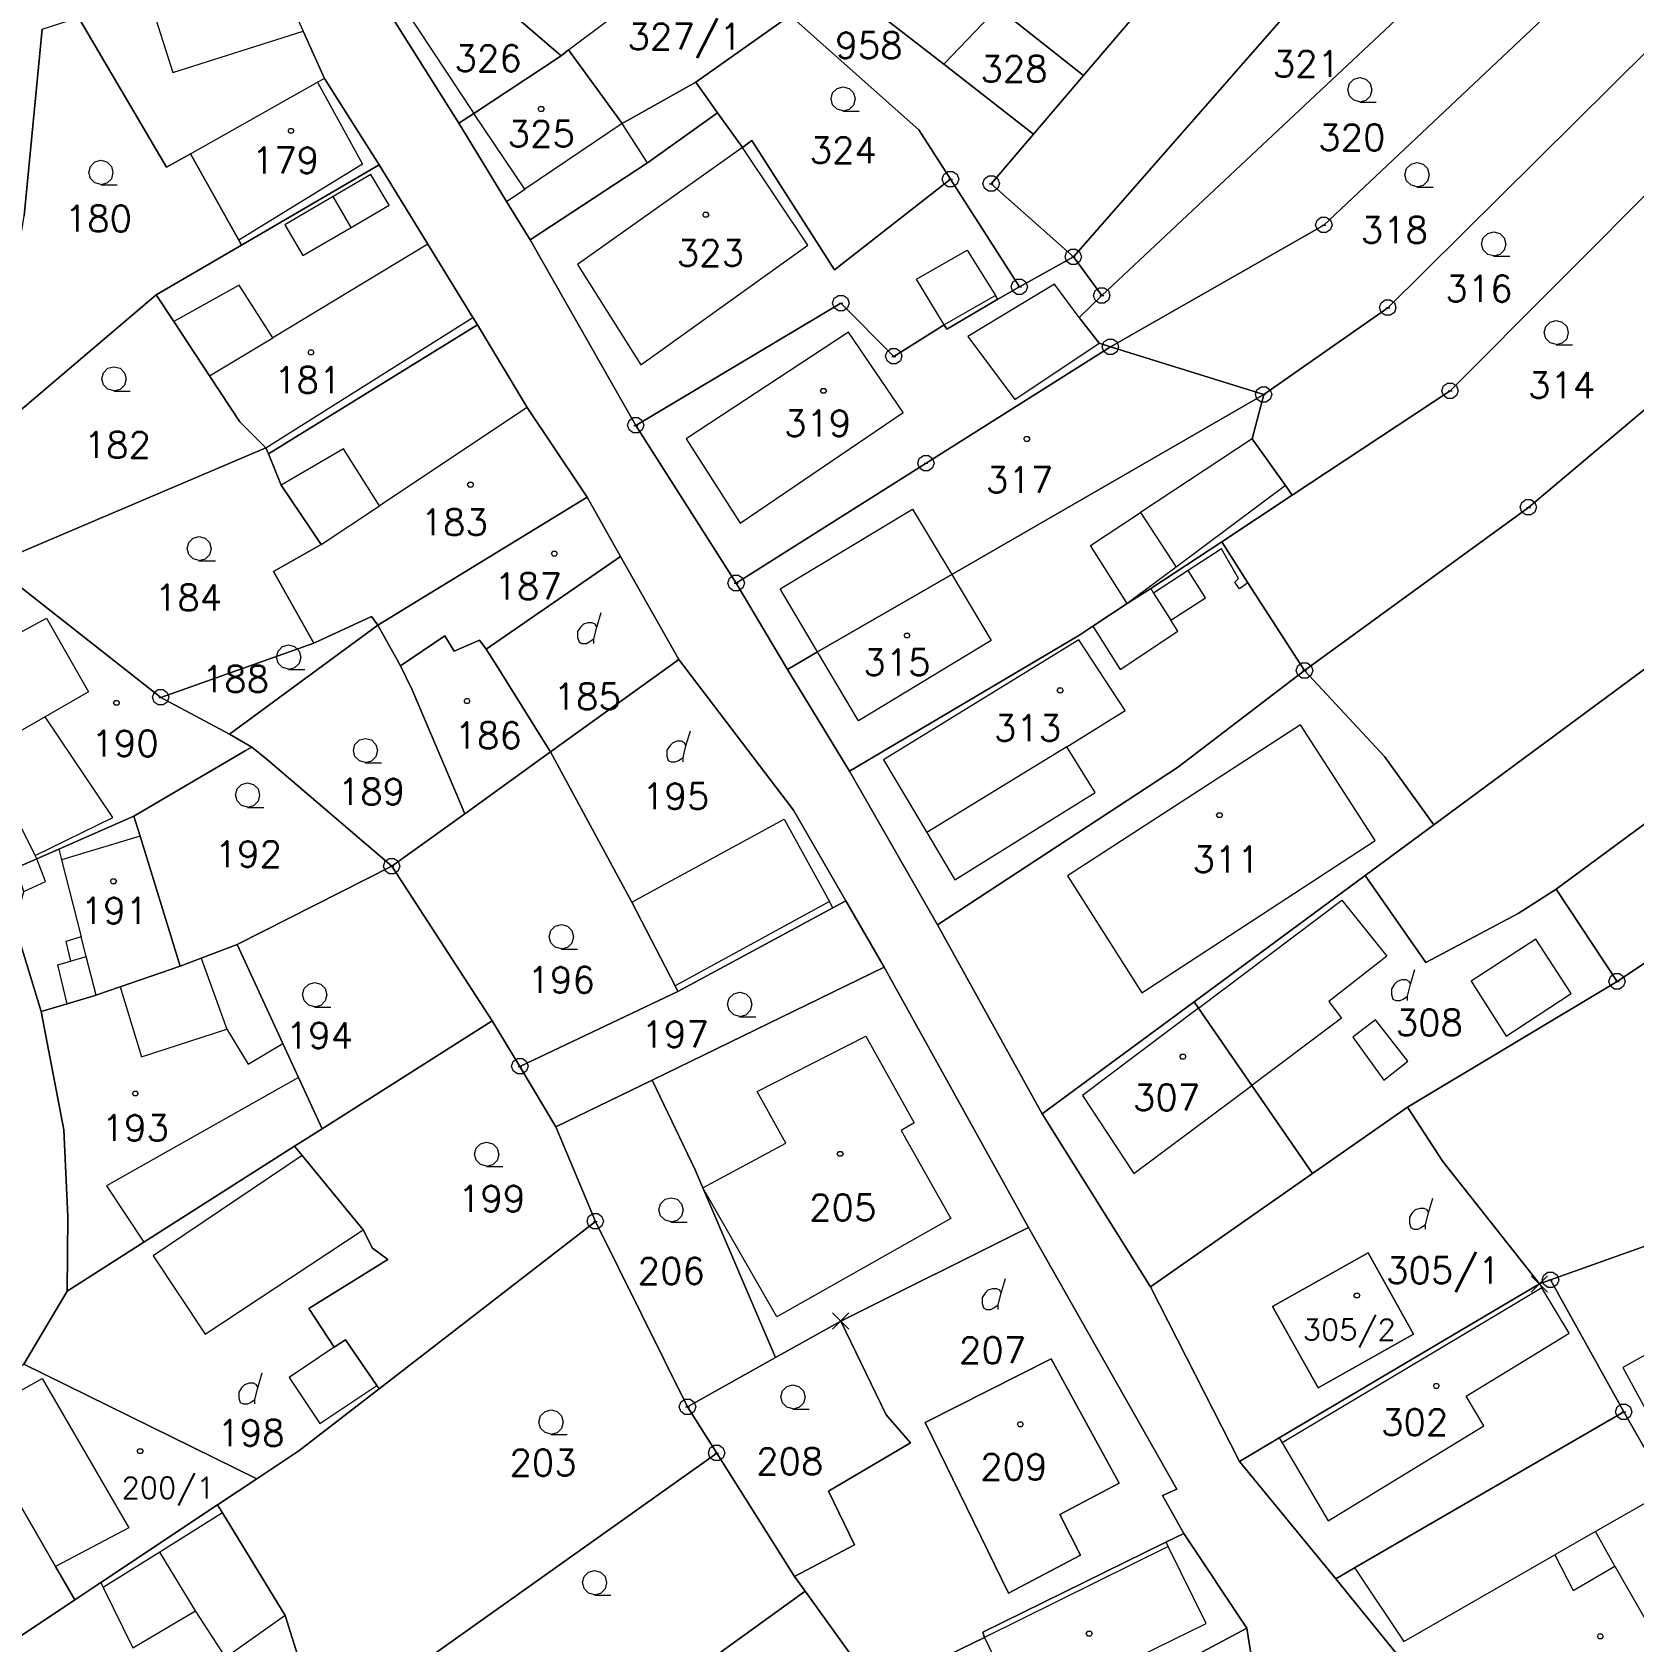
# Model space of a CAD drawing. Extents: x -443817 to 3, y -1171930 to -442383.
# Drawn here: x -443148.4 to -443050.5, y -1170939.4 to -1170841 of the extents above; entities that cross this region are included whole.
import ezdxf
from ezdxf.enums import TextEntityAlignment as Align

# ---------------------------------------------------------------- set-up
doc = ezdxf.new("R2010")
doc.units = 0
doc.header["$LTSCALE"] = 0.5
doc.header["$PDMODE"] = 3
doc.header["$PDSIZE"] = 0.5
for name, color, linetype, lineweight in [('KLADPAR', 7, 'Continuous', 0), ('ZAPPAR', 7, 'Continuous', 0), ('ZNACKY', 7, 'Continuous', 0)]:
    doc.layers.add(name, color=color, linetype=linetype, lineweight=lineweight)
doc.styles.add('ROMANS', font='romans.shx', dxfattribs={"height": 0.2})

# ---------------------------------------------------------------- blocks, each defined once
blk = doc.blocks.new('$5')
at = {"color": 0}
blk.add_line((-0.12, 0), (0.12, 0), dxfattribs=at)
at = {"color": 0, "flags": 128}
blk.add_lwpolyline([(0.15, 0.48), (0.4, 0.3), (0.5, 0.01), (0.4, -0.28), (0.15, -0.46), (-0.16, -0.46), (-0.41, -0.28), (-0.51, 0.01), (-0.41, 0.3), (-0.16, 0.48), (0.15, 0.48)], dxfattribs=at)
blk = doc.blocks.new('$45')
at = {"color": 0, "flags": 128}
blk.add_lwpolyline([(0.09, 0.15), (0.18, 0), (0.09, -0.15), (-0.09, -0.15), (-0.18, 0), (-0.09, 0.15), (0.09, 0.15)], dxfattribs=at)
blk = doc.blocks.new('$30')
at = {"color": 0, "flags": 128}
blk.add_lwpolyline([(0, 0), (-0.38, 0.1), (-0.65, 0.37), (-0.75, 0.74), (-0.65, 1.11), (-0.38, 1.38), (-0.01, 1.48), (0.36, 1.38), (0.63, 1.11), (0.73, 0.73), (0.63, 0.35), (0.36, 0.08), (-0.02, -0.02), (0.98, -0.02)], dxfattribs=at)
blk = doc.blocks.new('$431')
at = {"color": 0}
blk.add_line((0.63, 0.99), (0.9, 1.89), dxfattribs=at)
at = {"color": 0, "flags": 128}
blk.add_lwpolyline([(0.45, 0), (0.45, 0.27), (0.63, 0.99), (0.54, 1.17), (0.36, 1.26), (0.09, 1.26), (-0.18, 1.17), (-0.36, 0.99), (-0.54, 0.72), (-0.54, 0.36), (-0.45, 0.09), (-0.27, 0), (0, 0), (0.18, 0.09), (0.45, 0.27)], dxfattribs=at)

msp = doc.modelspace()

# ---------------------------------------------------------------- linework, layer by layer
at = {"layer": 'KLADPAR', "color": 7, "linetype": 'Continuous', "flags": 128}
for points in [[(-443069.25, -1170826.18), (-443084.13, -1170843.62), (-443089.36, -1170839.49), (-443092.67, -1170842.94), (-443100.39, -1170836.93), (-443097.87, -1170833.83), (-443097.22, -1170833.03), (-443090.66, -1170827), (-443078.86, -1170816.15), (-443069.25, -1170826.18)], [(-443063.66, -1170830.64), (-443084.75, -1170854.72), (-443089.77, -1170850.24), (-443087.19, -1170847.21), (-443084.13, -1170843.62), (-443069.25, -1170826.18), (-443063.66, -1170830.64)], [(-443102.06, -1170839.95), (-443107.84, -1170844.03), (-443112.35, -1170846.56), (-443115.62, -1170842.05), (-443116.08, -1170842.42), (-443122.01, -1170837.31), (-443130.93, -1170828.39), (-443129.52, -1170827.54), (-443126.07, -1170829.03), (-443124.29, -1170830.37), (-443120.55, -1170831.41), (-443116.13, -1170833.32), (-443107.45, -1170835.93), (-443102.06, -1170839.95)], [(-443121.41, -1170845.94), (-443122.32, -1170846.54), (-443129.72, -1170834.78), (-443132.03, -1170829.06), (-443130.93, -1170828.39), (-443122.01, -1170837.31), (-443116.08, -1170842.42), (-443121.41, -1170845.94)], [(-443052.87, -1170837.16), (-443069.43, -1170852.77), (-443082.48, -1170860.22), (-443083.18, -1170860), (-443084.4, -1170858.42), (-443083.08, -1170857.15), (-443083.01, -1170857.08), (-443058.83, -1170834.38), (-443052.87, -1170837.16)], [(-443145.58, -1170840.08), (-443139.03, -1170837.96), (-443133.93, -1170836.3), (-443133.78, -1170836.63), (-443131.85, -1170840.91), (-443130.55, -1170843.8), (-443127.21, -1170849.09), (-443135.61, -1170853.99), (-443135.78, -1170853.69), (-443138.74, -1170848.42), (-443140.2, -1170849.22), (-443145.58, -1170840.08)], [(-443047.21, -1170839.68), (-443065.52, -1170857.83), (-443073.11, -1170863.14), (-443082.48, -1170860.22), (-443069.43, -1170852.77), (-443052.87, -1170837.16), (-443047.21, -1170839.68)], [(-443092.26, -1170849.97), (-443099.36, -1170855.5), (-443104.41, -1170847.59), (-443104.99, -1170848.02), (-443106.51, -1170845.9), (-443107.84, -1170844.03), (-443102.06, -1170839.95), (-443094.19, -1170846.95), (-443092.26, -1170849.97)], [(-443041.91, -1170843.06), (-443061.71, -1170862.91), (-443071.36, -1170869.29), (-443071.78, -1170868.7), (-443073.81, -1170865.84), (-443073.11, -1170863.14), (-443065.52, -1170857.83), (-443047.21, -1170839.68), (-443041.91, -1170843.06)], [(-443138.74, -1170848.42), (-443135.78, -1170853.69), (-443135.61, -1170853.99), (-443140.83, -1170857.03), (-443151.09, -1170865.74), (-443148.92, -1170852.21), (-443147.8, -1170840.8), (-443146.23, -1170840.29), (-443145.58, -1170840.08), (-443140.2, -1170849.22), (-443138.74, -1170848.42)], [(-443107.84, -1170844.03), (-443106.51, -1170845.9), (-443110.8, -1170848.96), (-443117.97, -1170853.68), (-443119.41, -1170851.32), (-443122.32, -1170846.54), (-443121.41, -1170845.94), (-443116.08, -1170842.42), (-443115.62, -1170842.05), (-443112.35, -1170846.56), (-443107.84, -1170844.03)], [(-443032.24, -1170849.24), (-443056.92, -1170870.04), (-443070.61, -1170880.02), (-443074.07, -1170874.64), (-443075.67, -1170872.14), (-443071.36, -1170869.29), (-443061.71, -1170862.91), (-443041.91, -1170843.06), (-443032.24, -1170849.24)], [(-443088.05, -1170856.55), (-443089.37, -1170857.31), (-443092.49, -1170859.13), (-443092.64, -1170858.88), (-443095.73, -1170860.8), (-443098.96, -1170857.55), (-443111.51, -1170865.02), (-443117.97, -1170853.68), (-443110.8, -1170848.96), (-443106.51, -1170845.9), (-443104.99, -1170848.02), (-443104.41, -1170847.59), (-443099.36, -1170855.5), (-443092.26, -1170849.97), (-443088.05, -1170856.55)], [(-443140.83, -1170857.03), (-443135.61, -1170853.99), (-443127.21, -1170849.09), (-443124.23, -1170853.93), (-443121.47, -1170858.42), (-443121.19, -1170858.88), (-443133.97, -1170866.75), (-443134.14, -1170866.4), (-443135.72, -1170864.81), (-443137.57, -1170861.99), (-443139.75, -1170858.67), (-443140.83, -1170857.03)], [(-443019.03, -1170857.59), (-443038.34, -1170871.45), (-443062.71, -1170889.45), (-443065.72, -1170885.27), (-443070.61, -1170880.02), (-443056.92, -1170870.04), (-443032.24, -1170849.24), (-443019.03, -1170857.59)], [(-443082.48, -1170860.22), (-443093.76, -1170867.34), (-443105.37, -1170874.67), (-443111.51, -1170865.02), (-443098.96, -1170857.55), (-443095.73, -1170860.8), (-443092.64, -1170858.88), (-443092.49, -1170859.13), (-443089.37, -1170857.31), (-443088.05, -1170856.55), (-443084.75, -1170854.72), (-443083.01, -1170857.08), (-443083.08, -1170857.15), (-443084.4, -1170858.42), (-443083.18, -1170860), (-443082.48, -1170860.22)], [(-443139.75, -1170858.67), (-443137.57, -1170861.99), (-443135.72, -1170864.81), (-443134.14, -1170866.4), (-443150.91, -1170873.53), (-443151.09, -1170865.74), (-443140.83, -1170857.03), (-443139.75, -1170858.67)], [(-443012.92, -1170862.06), (-443033.42, -1170877.29), (-443055.23, -1170893.38), (-443057.54, -1170894.88), (-443063.19, -1170897.87), (-443066.9, -1170892.54), (-443062.71, -1170889.45), (-443038.34, -1170871.45), (-443019.03, -1170857.59), (-443012.92, -1170862.06)], [(-443133.97, -1170866.75), (-443121.19, -1170858.88), (-443118.15, -1170863.92), (-443114.85, -1170868.87), (-443114.49, -1170869.42), (-443127.29, -1170877.24), (-443127.67, -1170876.7), (-443131.19, -1170878.34), (-443133.66, -1170873.95), (-443130.74, -1170872.3), (-443133.2, -1170868.67), (-443133.97, -1170866.75)], [(-443073.11, -1170863.14), (-443092.19, -1170874.14), (-443100.39, -1170878.87), (-443102.24, -1170879.94), (-443105.37, -1170874.67), (-443093.76, -1170867.34), (-443082.48, -1170860.22), (-443073.11, -1170863.14)], [(-443007.43, -1170867.37), (-443028.44, -1170883.6), (-443031.19, -1170885.44), (-443051.5, -1170899.03), (-443055.23, -1170893.38), (-443033.42, -1170877.29), (-443012.92, -1170862.06), (-443007.43, -1170867.37)], [(-443071.36, -1170869.29), (-443075.67, -1170872.14), (-443080.02, -1170874.99), (-443081.45, -1170875.92), (-443083.55, -1170877.3), (-443084.42, -1170877.87), (-443098.43, -1170886.16), (-443102.24, -1170879.94), (-443100.39, -1170878.87), (-443092.19, -1170874.14), (-443073.11, -1170863.14), (-443073.81, -1170865.84), (-443071.78, -1170868.7), (-443071.36, -1170869.29)], [(-443133.97, -1170866.75), (-443133.2, -1170868.67), (-443130.74, -1170872.3), (-443133.66, -1170873.95), (-443131.19, -1170878.34), (-443140.56, -1170881.66), (-443150.91, -1170873.53), (-443134.14, -1170866.4), (-443133.97, -1170866.75)], [(-443112.44, -1170873.03), (-443120.66, -1170878.71), (-443121.07, -1170878.15), (-443122.61, -1170878.83), (-443123.18, -1170877.89), (-443125.89, -1170879.72), (-443127.29, -1170877.24), (-443114.49, -1170869.42), (-443112.44, -1170873.03)], [(-443070.61, -1170880.02), (-443078.38, -1170885.94), (-443093.06, -1170895.56), (-443098.43, -1170886.16), (-443084.42, -1170877.87), (-443083.55, -1170877.3), (-443081.45, -1170875.92), (-443080.02, -1170874.99), (-443075.67, -1170872.14), (-443074.07, -1170874.64), (-443070.61, -1170880.02)], [(-443120, -1170879.72), (-443120.66, -1170878.71), (-443112.44, -1170873.03), (-443108.88, -1170879.33), (-443116.72, -1170884.98), (-443116.9, -1170884.7), (-443120, -1170879.72)], [(-443136.36, -1170883.91), (-443134.98, -1170884.69), (-443135.4, -1170884.93), (-443142.2, -1170888.92), (-443146.79, -1170890.93), (-443148.14, -1170891.52), (-443149.41, -1170892.08), (-443149.93, -1170890.62), (-443153.68, -1170880.16), (-443151.43, -1170874.56), (-443150.91, -1170873.53), (-443140.56, -1170881.66), (-443136.36, -1170883.91)], [(-443127.67, -1170876.7), (-443127.29, -1170877.24), (-443136.36, -1170883.91), (-443140.56, -1170881.66), (-443131.19, -1170878.34), (-443127.67, -1170876.7)], [(-443125.89, -1170879.72), (-443125.18, -1170881.19), (-443122.23, -1170888.14), (-443121.96, -1170888.77), (-443126.43, -1170891.98), (-443134.04, -1170885.48), (-443134.98, -1170884.69), (-443136.36, -1170883.91), (-443127.29, -1170877.24), (-443125.89, -1170879.72)], [(-443120.66, -1170878.71), (-443120, -1170879.72), (-443116.9, -1170884.7), (-443116.72, -1170884.98), (-443121.96, -1170888.77), (-443122.23, -1170888.14), (-443125.18, -1170881.19), (-443125.89, -1170879.72), (-443123.18, -1170877.89), (-443122.61, -1170878.83), (-443121.07, -1170878.15), (-443120.66, -1170878.71)], [(-443116.72, -1170884.98), (-443108.88, -1170879.33), (-443101.86, -1170888.56), (-443098.67, -1170894.1), (-443099.45, -1170894.52), (-443108.93, -1170899.64), (-443109.11, -1170899.29), (-443111.76, -1170894.18), (-443116.72, -1170884.98)], [(-443062.71, -1170889.45), (-443066.9, -1170892.54), (-443077.37, -1170900.27), (-443086.65, -1170907.13), (-443093.06, -1170895.56), (-443078.38, -1170885.94), (-443070.61, -1170880.02), (-443065.72, -1170885.27), (-443062.71, -1170889.45)], [(-443134.04, -1170885.48), (-443126.43, -1170891.98), (-443135.88, -1170896.76), (-443138.08, -1170897.6), (-443139.37, -1170898.09), (-443141.82, -1170890.14), (-443142.2, -1170888.92), (-443135.4, -1170884.93), (-443134.98, -1170884.69), (-443134.04, -1170885.48)], [(-443111.76, -1170894.18), (-443109.11, -1170899.29), (-443108.93, -1170899.64), (-443118.59, -1170904.22), (-443120.3, -1170901.43), (-443126.43, -1170891.98), (-443121.96, -1170888.77), (-443116.72, -1170884.98), (-443111.76, -1170894.18)], [(-443031.19, -1170885.44), (-443015.99, -1170908.9), (-443035.81, -1170920.48), (-443037.55, -1170917.58), (-443039.51, -1170914.44), (-443046.83, -1170914.16), (-443055.57, -1170917.28), (-443056.25, -1170917.52), (-443062.16, -1170910.03), (-443064.32, -1170906.71), (-443051.5, -1170899.03), (-443031.19, -1170885.44)], [(-443149.41, -1170892.08), (-443148.14, -1170891.52), (-443146.79, -1170890.93), (-443142.2, -1170888.92), (-443141.82, -1170890.14), (-443139.37, -1170898.09), (-443143.05, -1170899.36), (-443144.46, -1170899.85), (-443144.51, -1170899.86), (-443146.28, -1170900.39), (-443147.87, -1170900.86), (-443149.49, -1170895.59), (-443148.94, -1170893.52), (-443149.41, -1170892.08)], [(-443130.69, -1170908.03), (-443132.14, -1170904.89), (-443133.09, -1170902.83), (-443135.88, -1170896.76), (-443126.43, -1170891.98), (-443120.3, -1170901.43), (-443130.69, -1170908.03)], [(-443051.5, -1170899.03), (-443064.32, -1170906.71), (-443070.12, -1170910.77), (-443073.84, -1170905.38), (-443077.1, -1170900.66), (-443077.37, -1170900.27), (-443066.9, -1170892.54), (-443063.19, -1170897.87), (-443057.54, -1170894.88), (-443055.23, -1170893.38), (-443051.5, -1170899.03)], [(-443118.59, -1170904.22), (-443108.93, -1170899.64), (-443099.45, -1170894.52), (-443098.67, -1170894.1), (-443096.31, -1170898.16), (-443110.51, -1170905.06), (-443116.39, -1170907.92), (-443118.59, -1170904.22)], [(-443138.08, -1170897.6), (-443135.88, -1170896.76), (-443133.09, -1170902.83), (-443132.14, -1170904.89), (-443130.69, -1170908.03), (-443132.37, -1170909.1), (-443141.59, -1170914.97), (-443146.28, -1170917.96), (-443146.24, -1170913.4), (-443146.49, -1170908.1), (-443147.87, -1170900.86), (-443146.28, -1170900.39), (-443144.51, -1170899.86), (-443144.46, -1170899.85), (-443143.05, -1170899.36), (-443139.37, -1170898.09), (-443138.08, -1170897.6)], [(-443110.51, -1170905.06), (-443096.31, -1170898.16), (-443087.49, -1170914.08), (-443098.97, -1170919.8), (-443102.96, -1170922.03), (-443107.4, -1170911.64), (-443107.87, -1170910.54), (-443110.51, -1170905.06)], [(-443070.12, -1170910.77), (-443080.03, -1170917.7), (-443086.65, -1170907.13), (-443077.37, -1170900.27), (-443077.1, -1170900.66), (-443073.84, -1170905.38), (-443070.12, -1170910.77)], [(-443118.59, -1170904.22), (-443116.39, -1170907.92), (-443113.98, -1170913.7), (-443127.21, -1170923.94), (-443127.35, -1170923.73), (-443129.25, -1170920.94), (-443129.95, -1170921.4), (-443131.51, -1170919.02), (-443126.68, -1170916.03), (-443127.61, -1170915.34), (-443128.18, -1170914.21), (-443131.91, -1170909.66), (-443132.37, -1170909.1), (-443130.69, -1170908.03), (-443120.3, -1170901.43), (-443118.59, -1170904.22)], [(-443107.4, -1170911.64), (-443102.96, -1170922.03), (-443108.34, -1170925.05), (-443113.98, -1170913.7), (-443116.39, -1170907.92), (-443110.51, -1170905.06), (-443107.87, -1170910.54), (-443107.4, -1170911.64)], [(-443056.25, -1170917.52), (-443072.16, -1170926.94), (-443074.59, -1170928.38), (-443080.03, -1170917.7), (-443070.12, -1170910.77), (-443064.32, -1170906.71), (-443062.16, -1170910.03), (-443056.25, -1170917.52)], [(-443146.28, -1170917.96), (-443141.59, -1170914.97), (-443132.37, -1170909.1), (-443131.91, -1170909.66), (-443128.18, -1170914.21), (-443127.61, -1170915.34), (-443126.68, -1170916.03), (-443131.51, -1170919.02), (-443129.95, -1170921.4), (-443129.25, -1170920.94), (-443127.35, -1170923.73), (-443127.21, -1170923.94), (-443132.11, -1170927.73), (-443134.69, -1170929.45), (-443148.93, -1170922.44), (-443146.28, -1170917.96)], [(-443131.76, -1170941.58), (-443132.95, -1170937.8), (-443136.79, -1170931.52), (-443137.09, -1170931.04), (-443134.69, -1170929.45), (-443132.11, -1170927.73), (-443127.21, -1170923.94), (-443113.98, -1170913.7), (-443108.34, -1170925.05), (-443106.56, -1170927.87), (-443126.89, -1170942.32), (-443129.94, -1170944.49), (-443131.76, -1170941.58)], [(-443098.97, -1170919.8), (-443087.49, -1170914.08), (-443078.42, -1170930.08), (-443079.3, -1170930.47), (-443078, -1170932.78), (-443079.09, -1170933.32), (-443090.29, -1170938.82), (-443090.19, -1170939.14), (-443095.25, -1170941.61), (-443097.14, -1170941.9), (-443101.16, -1170936.31), (-443101.8, -1170935.42), (-443098.14, -1170933.47), (-443099.72, -1170930.2), (-443094.71, -1170927.25), (-443096.19, -1170925.53), (-443098.97, -1170919.8)], [(-443035.81, -1170920.48), (-443039.39, -1170922.6), (-443049.3, -1170928.48), (-443050.93, -1170925.63), (-443051.09, -1170925.35), (-443055.57, -1170917.28), (-443046.83, -1170914.16), (-443039.51, -1170914.44), (-443037.55, -1170917.58), (-443035.81, -1170920.48)], [(-443051.09, -1170925.35), (-443067.55, -1170934.89), (-443068.7, -1170935.56), (-443074.59, -1170928.38), (-443072.16, -1170926.94), (-443056.25, -1170917.52), (-443055.57, -1170917.28), (-443051.09, -1170925.35)], [(-443096.19, -1170925.53), (-443094.71, -1170927.25), (-443099.72, -1170930.2), (-443098.14, -1170933.47), (-443101.8, -1170935.42), (-443106.56, -1170927.87), (-443108.34, -1170925.05), (-443102.96, -1170922.03), (-443098.97, -1170919.8), (-443096.19, -1170925.53)], [(-443148.93, -1170922.44), (-443134.69, -1170929.45), (-443137.09, -1170931.04), (-443144.22, -1170935.78), (-443145.81, -1170936.84), (-443146.99, -1170934.81), (-443152.22, -1170925.77), (-443152.84, -1170924.7), (-443148.93, -1170922.44)], [(-443085.57, -1170931.62), (-443081.95, -1170929.7), (-443086.11, -1170922.11), (-443093.82, -1170925.99), (-443088.71, -1170936.43), (-443084.31, -1170934.12), (-443085.57, -1170931.62)], [(-443081.95, -1170929.7), (-443085.57, -1170931.62), (-443084.31, -1170934.12), (-443088.71, -1170936.43), (-443093.82, -1170925.99), (-443086.11, -1170922.11), (-443081.95, -1170929.7)], [(-443036.66, -1170939.65), (-443041.75, -1170942.7), (-443055.97, -1170951.23), (-443068.7, -1170935.56), (-443067.55, -1170934.89), (-443051.09, -1170925.35), (-443050.93, -1170925.63), (-443049.3, -1170928.48), (-443039.39, -1170922.6), (-443039.08, -1170923.14), (-443035.84, -1170928.77), (-443045.84, -1170934.04), (-443036.66, -1170939.65)], [(-443152.84, -1170924.7), (-443152.22, -1170925.77), (-443146.99, -1170934.81), (-443145.81, -1170936.84), (-443151.36, -1170940.53), (-443154.41, -1170936.04), (-443159.49, -1170928.55), (-443152.84, -1170924.7)], [(-443101.8, -1170935.42), (-443101.16, -1170936.31), (-443120.46, -1170950.25), (-443121.18, -1170950.76), (-443126.4, -1170943.04), (-443126.89, -1170942.32), (-443106.56, -1170927.87), (-443101.8, -1170935.42)], [(-443163.62, -1170948.68), (-443163.19, -1170948.4), (-443155.67, -1170943.4), (-443151.36, -1170940.53), (-443145.81, -1170936.84), (-443144.22, -1170935.78), (-443137.09, -1170931.04), (-443136.79, -1170931.52), (-443132.95, -1170937.8), (-443131.76, -1170941.58), (-443133.99, -1170941.79), (-443137.18, -1170943.44), (-443135.83, -1170945.97), (-443138.04, -1170947.22), (-443137.08, -1170948.68), (-443146.52, -1170955.58), (-443154.69, -1170961.55), (-443158.58, -1170955.95), (-443160.51, -1170953.17), (-443163.62, -1170948.68)], [(-443093.69, -1170949.01), (-443094.67, -1170949.45), (-443096.14, -1170946.36), (-443097.21, -1170944.12), (-443097.91, -1170942.64), (-443097.14, -1170941.9), (-443095.25, -1170941.61), (-443090.19, -1170939.14), (-443090.29, -1170938.82), (-443079.09, -1170933.32), (-443078, -1170932.78), (-443074.15, -1170938.57), (-443088.96, -1170946.48), (-443089.69, -1170946.87), (-443093.69, -1170949.01)], [(-443115.7, -1170957.6), (-443120.46, -1170950.25), (-443101.16, -1170936.31), (-443097.14, -1170941.9), (-443097.91, -1170942.64), (-443097.21, -1170944.12), (-443115.7, -1170957.6)], [(-443089.69, -1170946.87), (-443088.96, -1170946.48), (-443074.15, -1170938.57), (-443071.72, -1170953.83), (-443070.59, -1170958.45), (-443080.59, -1170960.46), (-443082.74, -1170962.15), (-443086.88, -1170951.98), (-443089.43, -1170947.33), (-443089.69, -1170946.87)]]:
    msp.add_lwpolyline(points, close=True, dxfattribs=at)
for points in [[(-443129.72, -1170834.78), (-443122.32, -1170846.54), (-443119.41, -1170851.32), (-443117.97, -1170853.68), (-443111.51, -1170865.02), (-443105.37, -1170874.67), (-443102.24, -1170879.94), (-443098.43, -1170886.16), (-443093.06, -1170895.56), (-443086.65, -1170907.13), (-443080.03, -1170917.7), (-443074.59, -1170928.38), (-443068.7, -1170935.56), (-443055.97, -1170951.23), (-443059.06, -1170953.65), (-443066.82, -1170958.31), (-443064.79, -1170968.01), (-443061.45, -1170982.15), (-443058.92, -1170988.24), (-443056.39, -1170993.27), (-443055.91, -1170994.23), (-443052.02, -1171001.96), (-443049.41, -1171006.79)], [(-443100.39, -1170836.93), (-443092.67, -1170842.94), (-443092.67, -1170842.94), (-443087.19, -1170847.21), (-443089.77, -1170850.24), (-443084.75, -1170854.72), (-443088.05, -1170856.55), (-443092.26, -1170849.97), (-443094.19, -1170846.95), (-443102.06, -1170839.95)], [(-443147.8, -1170840.8), (-443148.92, -1170852.21)], [(-443071.72, -1170953.83), (-443074.15, -1170938.57), (-443078, -1170932.78), (-443079.3, -1170930.47), (-443078.42, -1170930.08), (-443087.49, -1170914.08), (-443096.31, -1170898.16), (-443098.67, -1170894.1), (-443101.86, -1170888.56), (-443108.88, -1170879.33), (-443112.44, -1170873.03), (-443114.49, -1170869.42), (-443114.85, -1170868.87), (-443118.15, -1170863.92), (-443121.19, -1170858.88), (-443121.47, -1170858.42), (-443124.23, -1170853.93), (-443127.21, -1170849.09), (-443130.55, -1170843.8), (-443131.85, -1170840.91)], [(-443149.49, -1170895.59), (-443147.87, -1170900.86), (-443146.49, -1170908.1), (-443146.24, -1170913.4), (-443146.28, -1170917.96), (-443148.93, -1170922.44)]]:
    msp.add_lwpolyline(points, dxfattribs=at)
at = {"layer": 'KLADPAR', "color": 7, "linetype": 'Continuous'}
for p in [(-443056.25, -1170917.52), (-443098.97, -1170919.8)]:
    msp.add_point(p, dxfattribs=at)
for points in [[(-443058.83, -1170834.38), (-443083.01, -1170857.08), (-443084.75, -1170854.72), (-443063.66, -1170830.64)], [(-443084.13, -1170843.62), (-443087.19, -1170847.21), (-443092.67, -1170842.94), (-443089.36, -1170839.49)], [(-443063.94, -1170920.6), (-443066.73, -1170915.63), (-443072.57, -1170918.91), (-443069.78, -1170923.88)], [(-443066.73, -1170915.63), (-443063.94, -1170920.6), (-443069.78, -1170923.88), (-443072.57, -1170918.91)]]:
    msp.add_3dface(points, dxfattribs=at)
at = {"layer": 'ZAPPAR', "color": 7, "linetype": 'Continuous'}
for p, q in [((-443115.62, -1170842.05), (-443107.45, -1170835.93)), ((-443138.74, -1170848.42), (-443130.98, -1170844.04)), ((-443124.23, -1170853.93), (-443133.71, -1170859.66)), ((-443089.37, -1170857.31), (-443089.51, -1170857.08)), ((-443134.14, -1170866.4), (-443121.47, -1170858.42)), ((-443073.81, -1170865.84), (-443080.65, -1170870.35)), ((-443071.78, -1170868.7), (-443078.46, -1170873.69)), ((-443130.74, -1170872.3), (-443127.19, -1170869.94)), ((-443080.02, -1170874.99), (-443079.84, -1170875.28)), ((-443147.63, -1170882.84), (-443151.42, -1170885.01)), ((-443085.15, -1170884.68), (-443093.71, -1170889.92)), ((-443146.79, -1170890.93), (-443146.62, -1170891.58)), ((-443148.14, -1170891.52), (-443148.24, -1170891.33)), ((-443144.51, -1170899.86), (-443145.11, -1170897.5)), ((-443056.25, -1170917.52), (-443056.1, -1170917.77)), ((-443072.16, -1170926.94), (-443071.98, -1170927.25)), ((-443136.79, -1170931.52), (-443140.62, -1170933.93)), ((-443079.09, -1170933.32), (-443078.96, -1170933.58)), ((-443051.64, -1170934.79), (-443049.32, -1170938.84)), ((-443144.22, -1170935.78), (-443144.07, -1170936.09))]:
    msp.add_line(p, q, dxfattribs=at)
at = {"layer": 'ZAPPAR', "color": 7, "linetype": 'Continuous', "flags": 128}
for points in [[(-443133.78, -1170836.63), (-443141.18, -1170839.15), (-443139.81, -1170843.44), (-443131.85, -1170840.91)], [(-443122.01, -1170837.31), (-443125.68, -1170839.5), (-443121.41, -1170845.94)], [(-443130.55, -1170843.8), (-443130.98, -1170844.04), (-443128.22, -1170849.04), (-443135.78, -1170853.69)], [(-443119.41, -1170851.32), (-443118.29, -1170850.57), (-443121.41, -1170845.94)], [(-443110.8, -1170848.96), (-443112.35, -1170846.56), (-443118.29, -1170850.57)], [(-443128.92, -1170852.91), (-443126.59, -1170851.55), (-443127.71, -1170849.68), (-443130.01, -1170851.03)], [(-443137.57, -1170861.99), (-443133.71, -1170859.66), (-443135.76, -1170856.45), (-443139.75, -1170858.67)], [(-443084.4, -1170858.42), (-443085.9, -1170856.38), (-443091.2, -1170859.59), (-443088.32, -1170863.43), (-443083.18, -1170860)], [(-443118.15, -1170863.92), (-443127.19, -1170869.94), (-443129.39, -1170866.46), (-443133.2, -1170868.67)], [(-443100.39, -1170878.87), (-443102.67, -1170875.02), (-443094.58, -1170870.15), (-443092.19, -1170874.14)], [(-443074.07, -1170874.64), (-443074.59, -1170875.02), (-443074.87, -1170874.6), (-443074.65, -1170874.39), (-443075.68, -1170872.57), (-443077.72, -1170873.9)], [(-443092.19, -1170874.14), (-443089.78, -1170878.17), (-443097.89, -1170883.09), (-443100.39, -1170878.87)], [(-443153.68, -1170880.16), (-443147.55, -1170876.8), (-443144.97, -1170881.31), (-443147.63, -1170882.84)], [(-443083.55, -1170877.3), (-443081.89, -1170879.94), (-443078.37, -1170877.61), (-443078.79, -1170876.94)], [(-443151.42, -1170885.01), (-443148.83, -1170890.16), (-443148.24, -1170891.33), (-443143.48, -1170889), (-443147.63, -1170882.84)], [(-443111.76, -1170894.18), (-443102.44, -1170889.11), (-443099.66, -1170894.13)], [(-443141.82, -1170890.14), (-443146.62, -1170891.58), (-443145.42, -1170896.29)], [(-443148.94, -1170893.52), (-443147.61, -1170892.92), (-443148.14, -1170891.52)], [(-443099.45, -1170894.52), (-443099.66, -1170894.13), (-443109.11, -1170899.29)], [(-443077.1, -1170900.66), (-443068.34, -1170894.05), (-443065.58, -1170897.48), (-443069.13, -1170900.25), (-443068.36, -1170901.27), (-443073.84, -1170905.38)], [(-443146.28, -1170900.39), (-443146.86, -1170898.02), (-443146.07, -1170897.79)], [(-443138.08, -1170897.6), (-443136.51, -1170901.95), (-443135.22, -1170904.08), (-443133.09, -1170902.83)], [(-443143.05, -1170899.36), (-443141.74, -1170903.63), (-443136.51, -1170901.95)], [(-443077.1, -1170900.66), (-443084.18, -1170906.01), (-443081.06, -1170910.78), (-443073.84, -1170905.38)], [(-443132.14, -1170904.89), (-443143.88, -1170911.52), (-443141.59, -1170914.97)], [(-443131.91, -1170909.66), (-443141.02, -1170915.8), (-443137.85, -1170920.59), (-443128.18, -1170914.21)], [(-443129.95, -1170921.4), (-443132.7, -1170923.24), (-443130.83, -1170926.06), (-443127.35, -1170923.73)], [(-443152.22, -1170925.77), (-443147.8, -1170923.3), (-443142.5, -1170932.43), (-443146.99, -1170934.81)], [(-443049.32, -1170938.84), (-443044.87, -1170936.31), (-443046.09, -1170934.18), (-443048.41, -1170930.15), (-443052.81, -1170932.67)], [(-443067.55, -1170934.89), (-443067.41, -1170935.1), (-443064.54, -1170939.39), (-443055.31, -1170934.1)], [(-443132.95, -1170937.8), (-443136.58, -1170940.36), (-443138.43, -1170937.52)]]:
    msp.add_lwpolyline(points, dxfattribs=at)
for points in [[(-443084.41, -1170878.13), (-443096.35, -1170885.47), (-443093.71, -1170889.92), (-443092, -1170892.82), (-443083.42, -1170887.48), (-443085.15, -1170884.68), (-443081.58, -1170882.46), (-443084.41, -1170878.13)], [(-443104.08, -1170905.75), (-443097.45, -1170902.38), (-443094.49, -1170907.68), (-443095.27, -1170908.15), (-443092.24, -1170913.52), (-443102.88, -1170919.53), (-443107.4, -1170911.64), (-443102.34, -1170908.91), (-443104.08, -1170905.75)], [(-443056.1, -1170917.77), (-443058.64, -1170919.29), (-443071.98, -1170927.25), (-443069.17, -1170932.01), (-443059.64, -1170926.2), (-443060.72, -1170924.39), (-443056.85, -1170922.03), (-443054.42, -1170920.54), (-443056.1, -1170917.77)], [(-443090.19, -1170939.14), (-443089.37, -1170940.83), (-443087.91, -1170943.81), (-443076.63, -1170938.29), (-443078.96, -1170933.58), (-443090.19, -1170939.14)]]:
    msp.add_lwpolyline(points, close=True, dxfattribs=at)
at = {"layer": 'ZAPPAR', "color": 7, "linetype": 'Continuous'}
for points in [[(-443104.99, -1170848.02), (-443115.08, -1170855.18), (-443111.19, -1170861.32), (-443100.99, -1170853.99)], [(-443130.01, -1170851.03), (-443132.97, -1170852.76), (-443131.87, -1170854.63), (-443128.92, -1170852.91)], [(-443091.25, -1170854.31), (-443089.51, -1170857.08), (-443092.64, -1170858.88), (-443094.34, -1170856.07)], [(-443098.49, -1170859.32), (-443108.43, -1170865.84), (-443105.12, -1170871.01), (-443095.15, -1170864.23)], [(-443080.65, -1170870.35), (-443078.46, -1170873.69), (-443081.45, -1170875.92), (-443083.7, -1170872.36)], [(-443078.79, -1170876.94), (-443076.67, -1170875.56), (-443077.72, -1170873.9), (-443079.84, -1170875.28)], [(-443070.86, -1170883.33), (-443085.1, -1170892.57), (-443080.56, -1170899.73), (-443066.3, -1170890.41)], [(-443145.11, -1170897.5), (-443145.42, -1170896.29), (-443146.37, -1170896.58), (-443146.07, -1170897.79)], [(-443054.31, -1170899.77), (-443056.47, -1170896.44), (-443060.43, -1170899), (-443058.29, -1170902.38)], [(-443066.28, -1170901.38), (-443067.66, -1170902.43), (-443065.76, -1170905.06), (-443064.29, -1170903.9)], [(-443042.48, -1170917.78), (-443051.14, -1170922.64), (-443048.52, -1170927.47), (-443039.76, -1170922.52)], [(-443051.64, -1170934.79), (-443052.81, -1170932.67), (-443055.31, -1170934.1), (-443054.18, -1170936.27)], [(-443144.07, -1170936.09), (-443142.27, -1170939.78), (-443138.43, -1170937.52), (-443140.62, -1170933.93)]]:
    msp.add_3dface(points, dxfattribs=at)

# ---------------------------------------------------------------- block references
at = {"layer": 'KLADPAR', "color": 7, "linetype": 'Continuous'}
for name, p in [('$30', (-443067.22, -1170845.23)), ('$30', (-443098.82, -1170845.79)), ('$45', (-443117.3, -1170845.67)), ('$45', (-443132.59, -1170847.01)), ('$30', (-443144.21, -1170850.29)), ('$30', (-443063.72, -1170850.43)), ('$45', (-443107.23, -1170852.14)), ('$30', (-443059.03, -1170854.66)), ('$30', (-443055.21, -1170860.08)), ('$45', (-443131.37, -1170860.56)), ('$30', (-443143.41, -1170862.91)), ('$45', (-443100.03, -1170862.91)), ('$45', (-443087.6, -1170865.85)), ('$45', (-443121.61, -1170868.64)), ('$30', (-443138.2, -1170873.29)), ('$45', (-443116.49, -1170872.86)), ('$431', (-443114.53, -1170878.35)), ('$45', (-443094.92, -1170877.87)), ('$30', (-443132.73, -1170879.93)), ('$45', (-443085.55, -1170881.23)), ('$45', (-443143.26, -1170881.99)), ('$45', (-443121.83, -1170881.88)), ('$30', (-443128.03, -1170885.64)), ('$431', (-443109.07, -1170885.6)), ('$30', (-443135.24, -1170888.36)), ('$45', (-443075.81, -1170888.86)), ('$45', (-443143.45, -1170892.9)), ('$30', (-443116.05, -1170897.03)), ('$30', (-443131.13, -1170900.57)), ('$431', (-443064.76, -1170900.19)), ('$30', (-443105.14, -1170901.16)), ('$45', (-443078.05, -1170903.62)), ('$45', (-443142.11, -1170905.88)), ('$30', (-443120.62, -1170910.33)), ('$45', (-443099.01, -1170909.57)), ('$30', (-443109.34, -1170913.73)), ('$431', (-443063.66, -1170914.17)), ('$431', (-443089.79, -1170919.08)), ('$45', (-443067.41, -1170918.23)), ('$431', (-443135.25, -1170924.86)), ('$30', (-443101.89, -1170925.17)), ('$45', (-443062.55, -1170923.76)), ('$30', (-443116.68, -1170926.71)), ('$45', (-443087.99, -1170926.11)), ('$45', (-443141.82, -1170927.75)), ('$30', (-443114.02, -1170936.53)), ('$45', (-443083.78, -1170938.91)), ('$45', (-443052.52, -1170939.08))]:
    msp.add_blockref(name, p, dxfattribs=at)
at = {"layer": 'ZNACKY', "color": 7, "linetype": 'Continuous'}
for p in [(-443092.26, -1170849.97), (-443089.77, -1170850.24), (-443069.43, -1170852.77), (-443084.75, -1170854.72), (-443088.05, -1170856.55), (-443083.01, -1170857.08), (-443098.96, -1170857.55), (-443065.52, -1170857.83), (-443095.73, -1170860.8), (-443082.48, -1170860.22), (-443073.11, -1170863.14), (-443061.71, -1170862.91), (-443111.51, -1170865.02), (-443093.76, -1170867.34), (-443056.92, -1170870.04), (-443105.37, -1170874.67), (-443070.61, -1170880.02), (-443140.56, -1170881.66), (-443126.43, -1170891.98), (-443051.5, -1170899.03), (-443118.59, -1170904.22), (-443113.98, -1170913.7), (-443055.57, -1170917.28), (-443108.34, -1170925.05), (-443051.09, -1170925.35), (-443106.56, -1170927.87)]:
    msp.add_blockref('$5', p, dxfattribs=at)

# ---------------------------------------------------------------- texts
at = {"layer": 'KLADPAR', "color": 7, "linetype": 'Continuous', "style": 'ROMANS'}
for s, height, p in [('327/1', 1.6, (-443108.52, -1170840.44)), ('958', 1.6, (-443097.25, -1170840.98)), ('326', 1.6, (-443120.54, -1170841.77)), ('328', 1.6, (-443088.38, -1170842.42)), ('321', 1.6, (-443070.5, -1170842.11)), ('325', 1.6, (-443117.29, -1170846.39)), ('320', 1.6, (-443067.72, -1170846.61)), ('324', 1.6, (-443098.82, -1170847.39)), ('179', 1.6, (-443132.93, -1170848.01)), ('180', 1.6, (-443144.37, -1170851.57)), ('318', 1.6, (-443065.12, -1170852.27)), ('323', 1.6, (-443106.95, -1170853.68)), ('316', 1.6, (-443059.95, -1170855.86)), ('181', 1.6, (-443131.57, -1170861.44)), ('314', 1.6, (-443054.89, -1170861.76)), ('319', 1.6, (-443100.39, -1170864.09)), ('182', 1.6, (-443143.21, -1170865.41)), ('317', 1.6, (-443088.04, -1170867.55)), ('183', 1.6, (-443122.61, -1170870.14)), ('187', 1.6, (-443118.09, -1170874.06)), ('184', 1.6, (-443138.86, -1170874.75)), ('315', 1.6, (-443095.54, -1170878.71)), ('188', 1.6, (-443135.99, -1170879.73)), ('185', 1.6, (-443114.48, -1170880.8)), ('186', 1.6, (-443120.53, -1170883.18)), ('313', 1.6, (-443087.55, -1170882.73)), ('190', 1.6, (-443142.74, -1170883.67)), ('189', 1.6, (-443127.67, -1170886.62)), ('195', 1.6, (-443109.07, -1170886.9)), ('192', 1.6, (-443135.2, -1170890.44)), ('311', 1.6, (-443075.41, -1170890.76)), ('191', 1.6, (-443143.39, -1170893.9)), ('196', 1.6, (-443116.07, -1170898.13)), ('308', 1.6, (-443062.98, -1170900.74)), ('194', 1.6, (-443130.85, -1170901.53)), ('197', 1.6, (-443109.1, -1170901.46)), ('307', 1.6, (-443079.05, -1170905.32)), ('193', 1.6, (-443142.11, -1170907.18)), ('199', 1.6, (-443120.32, -1170911.51)), ('205', 1.6, (-443098.85, -1170912.05)), ('305/1', 1.6, (-443062.13, -1170915.89)), ('206', 1.6, (-443109.34, -1170915.93)), ('305/2', 1.3, (-443067.88, -1170919.67)), ('207', 1.6, (-443089.69, -1170920.78)), ('302', 1.6, (-443063.88, -1170925.18)), ('198', 1.6, (-443135.04, -1170925.84)), ('208', 1.6, (-443102.09, -1170927.57)), ('203', 1.6, (-443117.18, -1170927.65)), ('209', 1.6, (-443088.39, -1170927.91)), ('200/1', 1.3, (-443140.11, -1170929.34))]:
    msp.add_text(s, height=height, dxfattribs=at).set_placement(p, align=Align.TOP_CENTER)

doc.saveas('drawing.dxf')
